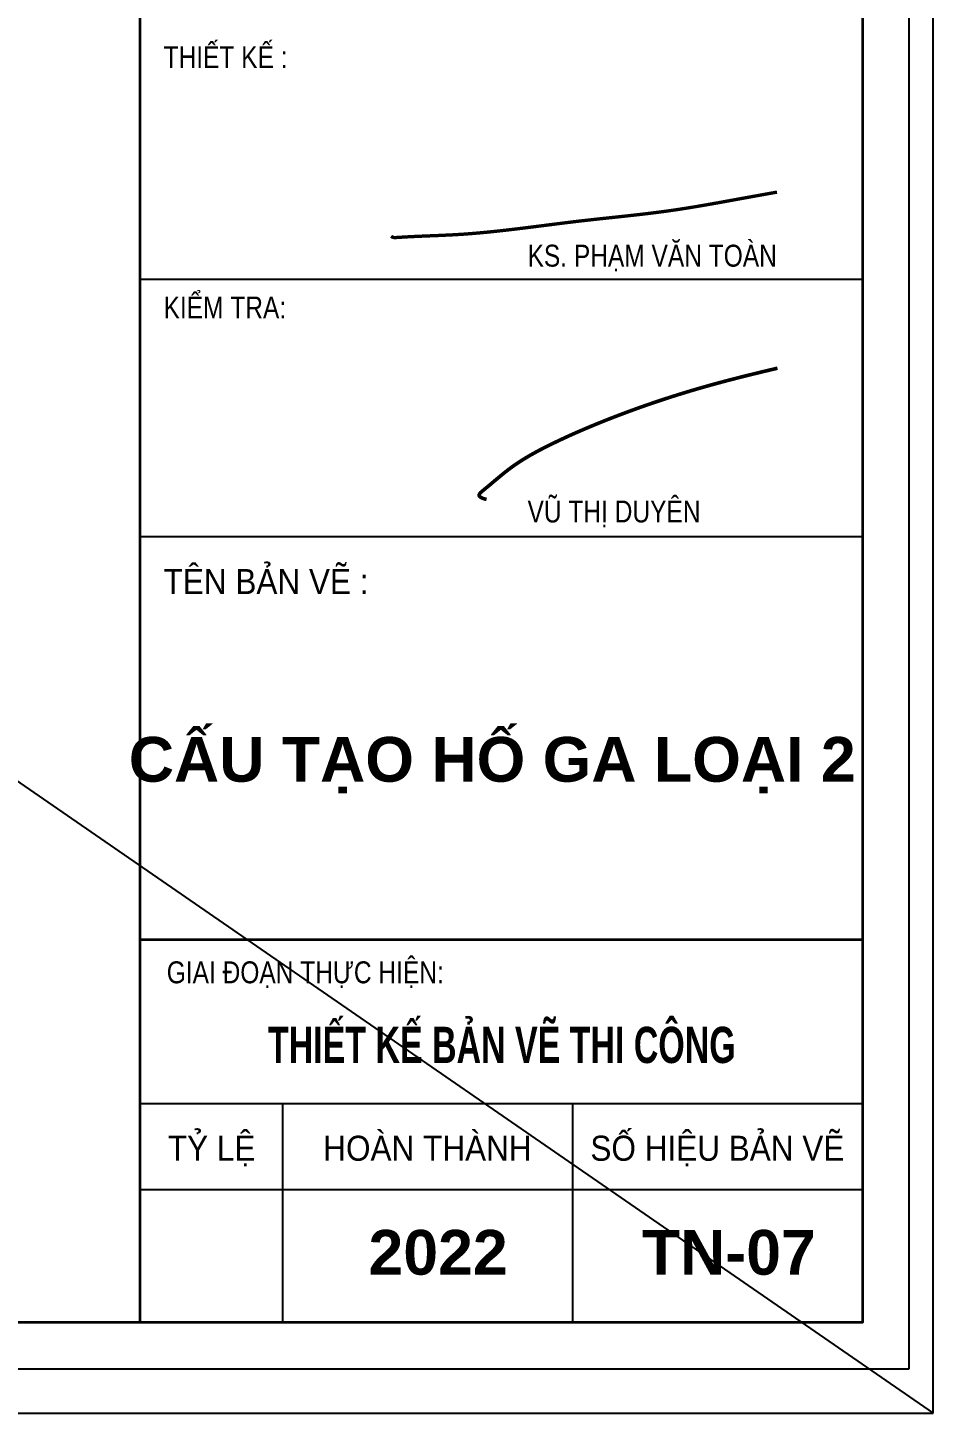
# Model space of a CAD drawing. Header units: inches. Extents: x 144032 to 217447, y 5454 to 57833.
# Drawn here: x 175811 to 177006, y 36756 to 38585 of the extents above; entities that cross this region are included whole.
import ezdxf
from ezdxf.enums import TextEntityAlignment as Align

# ---------------------------------------------------------------- set-up
doc = ezdxf.new("R2010")
doc.units = ezdxf.units.IN
doc.header["$MEASUREMENT"] = 0
for name, color, linetype in [('BT7-THAY', 7, 'Continuous'), ('ENTTNTHIETKE1', 2, 'Continuous'), ('GHICHU', 7, 'Continuous'), ('KHUNGTEN', 5, 'Continuous'), ('T.bao', 6, 'Continuous'), ('TXT', 5, 'Continuous')]:
    doc.layers.add(name, color=color, linetype=linetype)
for name, color, linetype, lineweight in [('ISO', 153, 'Continuous', 13), ('LC ISO', 153, 'Continuous', 13), ('THEP', 1, 'Continuous', 35)]:
    doc.layers.add(name, color=color, linetype=linetype, lineweight=lineweight)
doc.layers.add('KCS_Plotter', color=11, linetype='Continuous', plot=False)
doc.styles.add('T2', font='', dxfattribs={"width": 0.8})
doc.styles.add('THANG2', font='')
doc.styles.add('VnAvantH-B', font='')
doc.styles.get('T2').set_extended_font_data('.VnArialH')
doc.styles.get('THANG2').set_extended_font_data('.VnHelvetInsH', bold=True)
doc.styles.get('VnAvantH-B').set_extended_font_data('.VnAvantH', bold=True)

# ---------------------------------------------------------------- blocks, each defined once
blk = doc.blocks.new('chu ki Miss Duyen')
at = {"layer": 'ISO', "ltscale": 2, "const_width": 40}
blk.add_lwpolyline([(842.5517968513304, 224.5242931772373), (838.3758686289402, 224.8301950237437), (836.2845564869458, 224.9884043185375), (834.1892267079893, 225.1529236591596), (832.0885400797561, 225.3258563942363), (829.9811573899278, 225.5093058723796), (827.8657394261791, 225.7053754422013), (826.8045987127334, 225.8088000579373), (825.7409469761915, 225.9161684523206), (824.6746168150094, 226.0277435439275), (823.6054408276505, 226.1437882513346), (822.5332516125709, 226.2645654931257), (821.4578817682304, 226.3903381878699), (820.3791638930961, 226.5213692541438), (819.2969305856168, 226.657921610531), (818.2110144442631, 226.8002581756009), (817.1212480674876, 226.9486418679371), (816.0274640537573, 227.1033356061089), (814.9294950015246, 227.2646023087), (813.8271735092567, 227.4327048942796), (812.7203321754059, 227.6079062814315), (811.6088035984394, 227.7904693887322), (810.4924203768132, 227.9806571347435), (809.3710151089908, 228.1787324380639), (808.2444203934283, 228.3849582172552), (807.1124688285854, 228.5995973909012), (805.9749930129292, 228.8229128775711), (804.8318255449121, 229.0551675958486), (803.6827990229976, 229.2966244643103), (802.5277460456418, 229.5475464015253), (801.3664992113117, 229.8081963260775), (800.1988911184635, 230.0788371565432), (799.0247543655569, 230.3597318114989), (797.843921551048, 230.651143209514), (796.6811180879595, 230.9469067674945), (795.4617446857301, 231.2665234855522), (794.2614852108236, 231.5907624610845), (793.056669774196, 231.9260636092222), (791.8485212992528, 232.2724393437747), (790.6382627093844, 232.6299020785737), (789.4271169279891, 232.9984642274285), (788.2163068784685, 233.3781382041707), (787.0070554842168, 233.7689364226098), (785.8005856686286, 234.1708712965701), (784.5981203551055, 234.5839552398684), (783.4008824670382, 235.0082006663288), (782.210094927832, 235.4436199897682), (781.0269806608776, 235.8902256240108), (779.8527625895731, 236.3480299828734), (778.6886636373201, 236.817045480173), (777.5359067275094, 237.2972845297336), (776.9641637020832, 237.5416167659278), (776.3957147835426, 237.7887595453722), (775.8307128373126, 238.0387144197884), (775.2693107288178, 238.2914829409128), (774.7116613234793, 238.5470666604597), (774.1579174867256, 238.8054671301652), (773.6082320839814, 239.0666859017583), (773.0627579806678, 239.330724526968), (772.5216480422168, 239.5975845575085), (771.9850551340423, 239.8672675451235), (771.45313212158, 240.1397750415272), (770.9260318702436, 240.4151085984558), (770.4039072454689, 240.6932697676457), (769.8869111126733, 240.9742601007965), (769.3751963372852, 241.2580811496591), (768.868915784722, 241.5447344659478), (768.3682223204196, 241.8342216014062), (767.8732688097916, 242.1265441077412), (767.3842081182702, 242.4217035366964), (766.9011931112764, 242.7197014399935), (766.4243766542386, 243.0205393693614), (765.9539116125743, 243.3242188765216), (765.4899508517155, 243.6307415132105), (765.0326472370834, 243.9401088311497), (764.5821536341064, 244.2523223820681), (764.1386229082018, 244.5673837176946), (763.7022079247981, 244.8852943897509), (763.2730615493238, 245.2060559499732), (762.8513366471961, 245.5296699500905), (762.4371860838473, 245.856137941817), (762.0307627246948, 246.185461476889), (761.6322194351706, 246.5176421070355), (761.2417090806921, 246.8526813839781), (760.8593845266878, 247.1905808594529), (760.4853986385824, 247.5313420851744), (760.1199042818007, 247.8749666128788), (759.7630543217638, 248.2214559943022), (759.4150016239037, 248.5708117811519), (759.0758990536378, 248.9230355251711), (758.7458994763911, 249.2781287780817), (758.4251557575953, 249.6360930916126), (758.1138207626682, 249.9969300174853), (757.8120473570343, 250.3606411074361), (757.5199884061221, 250.7272279131867), (757.2377967753491, 251.0966919864586), (756.9656253301546, 251.4690348789954), (756.7036269359487, 251.8442581425188), (756.4519544581635, 252.2223633287504), (756.2107607622202, 252.6033519894263), (755.980198713547, 252.987225676261), (755.7604211775651, 253.373985940998), (755.5515810196994, 253.7636343353515), (755.353831105378, 254.1561724110579), (755.1673243000223, 254.5516017198388), (754.9228993052384, 255.1161388563341), (754.8286427091589, 255.3511389286141), (754.6766167006426, 255.7552263960388), (754.5360284405506, 256.1621487988159), (754.40676778946, 256.5718682497463), (754.2887246079445, 256.9843468616382), (754.1817887565885, 257.3995467472996), (754.0858500959657, 257.8174300195242), (754.000798486657, 258.23795879112), (753.9265237892432, 258.6610951748808), (753.862915864298, 259.0868012836218), (753.8098645724021, 259.5150392301366), (753.7672597741366, 259.9457711272407), (753.734991330075, 260.3789590877204), (753.7129491008018, 260.8145652243838), (753.7010229468906, 261.2525516500464), (753.6991027289223, 261.6928804774943), (753.7070783074741, 262.1355138195358), (753.724839543127, 262.5804137889791), (753.7522762964581, 263.0275424986248), (753.7892784280448, 263.4768620612667), (753.8357357984678, 263.9283345897202), (753.8915382683044, 264.381922196786), (753.9565756981356, 264.8375869952579), (754.0307379485348, 265.2952910979511), (754.113914880083, 265.7549966176521), (754.2059963533611, 266.2166656671834), (754.3068722289463, 266.6802603593314), (754.4164323674158, 267.1457428069116), (754.5345666293506, 267.6130751227174), (754.6611648753242, 268.0822194195644), (754.7961169659211, 268.5531378102387), (754.9393127617186, 269.0257924075486), (755.090642123294, 269.5001453243021), (755.2499949112243, 269.9761586733002), (755.4172609860907, 270.4537945673437), (755.5923302084702, 270.9330151192407), (755.7750924389402, 271.4137824417849), (755.9654375380851, 271.8960586477915), (756.1632553664786, 272.379805850047), (756.3684357846978, 272.8649861613667), (756.5808686533237, 273.3515616945515), (756.8004438329372, 273.8394945624095), (757.0270511841118, 274.3287468777271), (757.260580567432, 274.8192807533196), (757.5009218434716, 275.3110583019879), (757.7479648728076, 275.8040416365402), (758.0015995160247, 276.29819286977), (758.2617156336964, 276.7934741144782), (758.5282030864073, 277.2898474834801), (758.8009517347273, 277.7872750895694), (759.0798514392409, 278.285719045547), (759.3647920605254, 278.7851414642282), (759.6556634591616, 279.2855044583994), (759.9523554957232, 279.7867701408759), (760.254758030791, 280.2889006244586), (760.5627609249423, 280.7918580219484), (760.8762540387615, 281.2956044461462), (761.1951272328188, 281.8001020098527), (761.5192703676985, 282.3053128258834), (761.8485733039779, 282.8111990070247), (762.1829259022343, 283.3177226660919), (762.5222180230485, 283.8248459158785), (762.8663395269978, 284.3325308692001), (763.2151802746594, 284.8407396388429), (763.5686301266142, 285.3494343376224), (763.9265789434357, 285.8585770783393), (764.2889165857123, 286.3681299737946), (765.026317788921, 287.3883146801309), (765.7799526208692, 288.4096853590527), (766.5489399661892, 289.4319389129887), (767.3323987095027, 290.4547722443604), (768.1294477354422, 291.4778822555891), (768.9392059286329, 292.5009658490962), (769.7607921737108, 293.5237199273106), (770.5933253552976, 294.5458413926463), (771.4359243580184, 295.5670271475392), (772.2877080665166, 296.5869740943963), (773.147795365403, 297.6053791356535), (774.0153051393172, 298.621939173725), (774.8893562728845, 299.6363511110394), (775.7690676507336, 300.6483118500255), (776.6535581574935, 301.6575182930901), (777.541946677793, 302.6636673426692), (778.4333520962609, 303.666455901177), (780.2216891662065, 305.6607391546931), (781.1168585869455, 306.6516276545444), (782.0115204443646, 307.6379432730173), (782.9047936230963, 308.6193829125405), (783.7957970077659, 309.5956434755353), (784.6836494829986, 310.5664218644233), (785.5674699334304, 311.5314149816259), (786.2066991903121, 312.2288610494579), (787.3198214841832, 313.4429706930678), (788.1878126904157, 314.3894352486896), (789.050435560468, 315.3298118121675), (789.9077715171916, 316.2641974376311), (790.7599019834197, 317.1926891791954), (791.6069083819966, 318.1153840909901), (792.4488721357666, 319.0323792271301), (793.2858746675702, 319.9437716417524), (794.1179974002443, 320.8496583889792), (794.945321756637, 321.7501365229182), (795.7679291595887, 322.6453030977136), (796.5859010319364, 323.5352551674732), (797.3993187965243, 324.4200897863338), (798.2082638761931, 325.2999040084105), (799.0128176937833, 326.1747948878256), (799.8130616721428, 327.0448594787085), (800.6090772341049, 327.910194835189), (801.4009458025175, 328.7708980113748), (802.1887488002176, 329.6270660613955), (802.9725676500493, 330.4787960393805), (803.7524837748533, 331.3261849994524), (804.5285785974738, 332.169329995726), (805.3009335407478, 333.0083280823383), (806.0696300275158, 333.8432763134042), (806.8347494806258, 334.6742717430461), (807.5963733229146, 335.5014114253936), (808.3545829772265, 336.3247924145689), (809.1094598663985, 337.1445117646945), (809.8610854132748, 337.9606665298998), (810.6095410406997, 338.7733537642926), (811.35490817151, 339.582670522017), (812.0972682285537, 340.3887138571808), (812.8367026346641, 341.191580823921), (814.3071201854655, 342.7881738685901), (815.7668122066461, 344.3732260890247), (817.2164300809418, 345.9475139182177), (818.6566251910808, 347.5118137891404), (820.0880489197953, 349.0669021348076), (821.5113526498244, 350.6135553881904), (822.9271877638894, 352.1525499822819), (824.3362056447368, 353.6846623500751), (825.739057675084, 355.2106689245629), (827.1363952376705, 356.7313461387312), (828.5288697152282, 358.2474704255728), (829.9171324904892, 359.7598182180736), (831.3018349461854, 361.2691659492266), (834.0631644298082, 364.2819669594392), (839.5717604024903, 370.3057312952369), (841.5452825030079, 372.468824414711), (845.0944945374977, 376.3661403891092), (847.8672421682677, 379.4169282506482), (850.6476360439701, 382.4811081811422), (853.4356403530692, 385.5583322964449), (856.2312192840291, 388.6482527124244), (859.034337025314, 391.75052154492), (861.8449577653882, 394.8647909097926), (864.663045692716, 397.9907129228959), (867.4885649957614, 401.1279397000762), (870.3214798629815, 404.2761233571946), (873.1617544828478, 407.4349160101046), (876.0093530438207, 410.6039697746601), (878.864239734361, 413.7829367667073), (881.7263787429401, 416.9714691020999), (884.595734258015, 420.1692188967063), (887.4722704680498, 423.3758382663655), (890.3559515615125, 426.5909793269311), (893.2467417268635, 429.8142941942642), (896.1446051525672, 433.0454349842184), (899.0495060270841, 436.2840538126402), (901.9614085388821, 439.5298027953904), (904.8802768764253, 442.7823340483155), (907.8060752281744, 446.0412996872765), (910.7387677825973, 449.3063518281197), (913.6783187281508, 452.577142586706), (916.6246922533028, 455.853324078882), (919.5778525465175, 459.1345484205085), (922.5377637962556, 462.420467727432), (925.5043901909849, 465.7107341155061), (928.4776959191659, 469.0049997005917), (931.4576451692665, 472.3029165985354), (934.4442021297436, 475.604136925198), (937.4373309890652, 478.9083127964259), (940.4369959356918, 482.2150963280801), (943.4431611580912, 485.524139636007), (946.4557908447277, 488.8350948360603), (949.4748491840583, 492.1476140440936), (952.5003003645543, 495.461349375968), (955.5321085746727, 498.7759529475297), (958.5702380028815, 502.0910768746326), (961.6146528376448, 505.4063732731374), (964.6653172674232, 508.7214942588907), (967.722195480681, 512.0360919477462), (970.7852516658822, 515.3498184555574), (973.8544500114949, 518.6623258981781), (976.9297547059759, 521.9732663914692), (980.0111299377895, 525.2822920512772), (983.0985398954035, 528.5890549934556), (986.1919487672822, 531.8932073338583), (989.2913207418824, 535.1944011883388), (992.3966200076757, 538.4922886727581), (995.507810753119, 541.7865219029554), (998.6248571666802, 545.0767529947989), (1001.747723436823, 548.3626340641349), (1004.876373752009, 551.6438172268172), (1008.010772300702, 554.9199545986921), (1011.150883271366, 558.190698295628), (1014.296670852465, 561.4557004334711), (1017.448099232464, 564.7146131280751), (1020.605132599827, 567.9670884952939), (1023.76773514301, 571.2127786509809), (1026.935871050489, 574.45133571099), (1030.109504510718, 577.6824117911747), (1033.288599712163, 580.9056590073887), (1036.47312084329, 584.1207294754859), (1039.663032092561, 587.3272753113124), (1042.858297648439, 590.5249486307366), (1046.058881699391, 593.7134015496049), (1048.670473902137, 596.304144986847), (1052.475864317388, 600.0613694381973), (1055.692200977937, 603.2206784700902), (1058.913730817949, 606.3702794761775), (1062.140426231148, 609.5102382149198), (1065.372259611278, 612.6406204448067), (1068.609203352058, 615.761491924306), (1071.851229847223, 618.8729184118783), (1075.098311490503, 621.974965666006), (1078.350420675626, 625.0676994451642), (1081.607529796329, 628.1511855078279), (1084.869611246333, 631.2254896124577), (1088.136637419379, 634.2906775175361), (1091.408580709191, 637.3468149815308), (1094.685413509502, 640.3939677629169), (1097.967108214041, 643.4322016201695), (1101.253637216541, 646.4615823117565), (1104.544972910731, 649.4821755961602), (1107.84108769034, 652.4940472318413), (1111.141953949103, 655.4972629772747), (1114.447544080747, 658.4918885909428), (1117.757830479004, 661.4779898313063), (1121.072785537603, 664.4556324568475), (1124.392381650276, 667.4248822260342), (1127.716591210752, 670.3858048973416), (1131.045386612765, 673.3384662292447), (1134.378740250042, 676.2829319802113), (1137.716624516317, 679.2192679087093), (1141.059011805315, 682.1475397732283), (1144.405874510776, 685.0678133322217), (1147.757185026421, 687.9801543441718), (1151.112915745984, 690.8846285675609), (1154.473039063196, 693.7813017608423), (1157.83752737179, 696.6702396825058), (1161.206353065492, 699.5515080910118), (1164.579488538038, 702.4251727448354), (1167.956906183153, 705.2912994024591), (1171.338578394571, 708.1499538223434), (1174.724477566022, 711.0012017629706), (1178.114576091233, 713.8451089828086), (1181.50884636394, 716.6817412403325), (1184.907260777873, 719.5111642940101), (1188.309791726759, 722.3334439023165), (1191.716411604331, 725.1486458237341), (1195.12709280432, 727.9568358167162), (1198.541807720452, 730.7580796397524), (1201.960528746466, 733.5524430513105), (1205.383228276085, 736.3399918098658), (1208.809878703043, 739.1207916738858), (1212.240452421072, 741.8949084018386), (1215.674921823898, 744.6624077522138), (1219.113259305257, 747.4233554834718), (1222.555437258878, 750.1778173540806), (1226.001428078485, 752.9258591225298), (1229.45120415782, 755.6675465472799), (1232.904737890603, 758.4029453868061), (1236.362001670572, 761.1321213995834), (1239.822967891454, 763.8551403440797), (1243.287608946979, 766.5720679787701), (1246.755897230883, 769.2829700621296), (1250.227805136888, 771.9879123526334), (1253.703305058734, 774.6869606087421), (1257.182369390142, 777.3801805889452), (1260.664970524849, 780.0676380517034), (1264.151080856587, 782.749398755499), (1267.640672779082, 785.4255284587925), (1271.133718686066, 788.0960929200664), (1274.630190971267, 790.7611578977885), (1278.13006202842, 793.4207891504338), (1281.633304251256, 796.0750524364776), (1285.139890033501, 798.7240135143875), (1288.64979176889, 801.3677381426387), (1292.16298185115, 804.0062920797063), (1295.679432674016, 806.6397410840582), (1299.199116631215, 809.2681509141767), (1302.722006116477, 811.8915873285223), (1306.248073523537, 814.5101160855702), (1309.777291246119, 817.1238029438027), (1313.309631677959, 819.7327136616877), (1316.845067212787, 822.336913997693), (1320.383570244332, 824.9364697102937), (1323.925113166322, 827.531446557965), (1327.469668372494, 830.1219102991745), (1331.017208256573, 832.7079266924047), (1334.567705212296, 835.2895614961235), (1338.121131633387, 837.8668804687986), (1341.677459913575, 840.4399493689125), (1345.236662446601, 843.0088339549329), (1348.798711626187, 845.5735999853277), (1352.363579846064, 848.1343132185793), (1355.931239499965, 850.6910394131482), (1359.50166298162, 853.2438443275241), (1363.074822684761, 855.7927937201603), (1366.650691003117, 858.3379533495463), (1370.22924033042, 860.8793889741501), (1373.810443060396, 863.4171663524394), (1377.394271586782, 865.9513512428894), (1380.980698303301, 868.4820094039751), (1384.569695603692, 871.0092065941644), (1391.755291531001, 876.0534810957688), (1398.950838518547, 881.0847008154669), (1406.156115716178, 886.1033918210524), (1413.370902273738, 891.1100801803041), (1420.594977341072, 896.1052919610083), (1427.828120068025, 901.0895532309441), (1435.070109604443, 906.0633900578978), (1442.320725100166, 911.0273285096409), (1447.471467785421, 914.5444290796877), (1456.847004268042, 920.9274396657129), (1464.122419147796, 925.8640362227743), (1471.40592008398, 930.7917199361545), (1478.697436204617, 935.7105284089048), (1485.996896637731, 940.6204992440689), (1493.304230511352, 945.5216700447054), (1500.619366953502, 950.4140784138654), (1507.94223509221, 955.2977619546), (1515.272764055495, 960.1727582699459), (1522.610882971388, 965.0391049629761), (1529.956520967913, 969.8968396367345), (1537.309607173094, 974.745999894265), (1544.670070714961, 979.5866233386259), (1552.037840721532, 984.4187475728686), (1559.41284632084, 989.2424102000441), (1566.795016640906, 994.0576488232036), (1574.184280809757, 998.8645010453911), (1581.580567955418, 1003.663004469672), (1588.983807205914, 1008.453196699083), (1596.393927689274, 1013.235115336691), (1603.810858533518, 1018.008797985538), (1611.234528866677, 1022.774282248669), (1618.664867816769, 1027.531605729149), (1626.101804511825, 1032.280806030016), (1633.545268079873, 1037.021920754334), (1640.995187648932, 1041.754987505148), (1648.451492347034, 1046.480043885509), (1655.914111302198, 1051.197127498468), (1663.382973642456, 1055.906275947083), (1670.858008495827, 1060.607526834399), (1678.339144990339, 1065.300917763459), (1685.826312254019, 1069.986486337337), (1693.319439414892, 1074.664270159061), (1700.818455600984, 1079.334306831697), (1708.323289940319, 1083.99663395829), (1715.833871560924, 1088.651289141897), (1723.350129590821, 1093.298309985563), (1730.871993158038, 1097.937734092338), (1738.399391390602, 1102.569599065282), (1745.932253416537, 1107.193942507438), (1753.470508363869, 1111.810802021864), (1761.014085360621, 1116.420215211605), (1768.562913534821, 1121.022219679719), (1776.116922014495, 1125.616853029249), (1783.676039927665, 1130.204152863254), (1791.240196402359, 1134.784156784786), (1798.809320566605, 1139.356902396888), (1806.383341548422, 1143.922427302619), (1813.962188475842, 1148.480769105023), (1821.545790476888, 1153.031965407165), (1829.134076679584, 1157.576053812081), (1836.726976211958, 1162.113071922831), (1844.324418202035, 1166.643057342459), (1851.926331777839, 1171.166047674022), (1859.532646067393, 1175.682080520579), (1867.143290198728, 1180.191193485167), (1874.758193299869, 1184.693424170844), (1882.377284498838, 1189.188810180654), (1890.000492923664, 1193.677389117664), (1897.627747702369, 1198.159198584915), (1905.258977962978, 1202.634276185461), (1912.894112833521, 1207.102659522345), (1920.533081442023, 1211.564386198632), (1928.175812916506, 1216.019493817366), (1935.822236384996, 1220.468019981599), (1943.472280975519, 1224.910002294382), (1951.125875816102, 1229.345478358766), (1958.782950034773, 1233.774485777802), (1963.573826641426, 1236.541350008396), (1974.107281320685, 1242.613230317147), (1981.774485633654, 1247.022996022679), (1989.44504055327, 1251.426362440507), (1997.118940363758, 1255.823333038948), (2004.796179349341, 1260.213911286301), (2012.476751794238, 1264.598100650874), (2020.160651982682, 1268.975904600979), (2027.847874198891, 1273.347326604919), (2035.538412727092, 1277.712370131005), (2043.232261851503, 1282.071038647533), (2050.929415856353, 1286.423335622821), (2058.62986902587, 1290.769264525174), (2066.333615644267, 1295.1088288229), (2074.040649995779, 1299.442031984305), (2081.75096636462, 1303.768877477683), (2089.464559035023, 1308.089368771361), (2097.181422291203, 1312.403509333642), (2104.901550417395, 1316.711302632822), (2112.624937697812, 1321.012752137212), (2120.351578416685, 1325.307861315123), (2128.081466858232, 1329.596633634865), (2135.814597306682, 1333.879072564734), (2143.550964046259, 1338.155181573049), (2151.290561361184, 1342.424964128106), (2159.033383535683, 1346.688423698215), (2166.779424853976, 1350.945563751695), (2174.528679600295, 1355.196387756834), (2182.281142058855, 1359.440899181951), (2190.036806513886, 1363.679101495349), (2197.795667249608, 1367.910998165338), (2205.557718550248, 1372.136592660216), (2213.322954700026, 1376.355888448299), (2221.091369983173, 1380.568888997899), (2228.862958683905, 1384.775597777305), (2236.63771508645, 1388.976018254842), (2244.415633475033, 1393.170153898805), (2252.196708133877, 1397.358008177507), (2259.9809333472, 1401.539584559257), (2267.768303399236, 1405.714886512353), (2275.558812574203, 1409.883917505111), (2283.352455156328, 1414.046681005828), (2291.149225429828, 1418.203180482822), (2298.949117678934, 1422.353419404397), (2306.752126187872, 1426.497401238848), (2314.558245240856, 1430.635129454502), (2322.367469122117, 1434.766607519654), (2330.17979211588, 1438.891838902608), (2337.995208506363, 1443.010827071681), (2345.813712577798, 1447.12357549517), (2353.635298614401, 1451.230087641394), (2361.4599609004, 1455.330366978647), (2369.287693720016, 1459.424416975242), (2377.11849135748, 1463.512241099481), (2384.952348097009, 1467.593842819682), (2392.789258222827, 1471.669225604142), (2400.629216019162, 1475.738392921172), (2408.472215770234, 1479.801348239082), (2416.318251760269, 1483.858095026175), (2424.167318273492, 1487.908636750755), (2432.019409594126, 1491.952976881126), (2439.874520006393, 1495.991118885613), (2447.732643794523, 1500.023066232505), (2455.593775242731, 1504.048822390112), (2463.457908635246, 1508.068390826746), (2471.325038256291, 1512.081775010716), (2479.195158390092, 1516.08897841032), (2487.068263320867, 1520.090004493868), (2494.944347332847, 1524.084856729671), (2502.823404710252, 1528.073538586032), (2510.705429737311, 1532.056053531262), (2518.59041669824, 1536.032405033664), (2526.478359877266, 1540.00259656155), (2534.369253558616, 1543.966631583222), (2542.263092026511, 1547.924513566984), (2550.159869565174, 1551.876245981148), (2558.059580458834, 1555.821832294023), (2565.96221899171, 1559.761275973913), (2573.867779448025, 1563.694580489129), (2581.776256112007, 1567.621749307968), (2589.68764326788, 1571.542785898746), (2597.601935199862, 1575.457693729768), (2605.519126192186, 1579.366476269337), (2613.439210529068, 1583.269136985764), (2621.362182494737, 1587.165679347352), (2629.288036373411, 1591.056106822412), (2637.216766449321, 1594.940422879255), (2645.148367006688, 1598.818630986178), (2653.082832329732, 1602.690734611489), (2661.020156702685, 1606.556737223502), (2668.960334409763, 1610.416642290525), (2676.903359735195, 1614.270453280857), (2684.849226963204, 1618.118173662806), (2692.797930378012, 1621.959806904684), (2700.749464263845, 1625.795356474788), (2708.703822904925, 1629.624825841442), (2716.661000585478, 1633.448218472942), (2724.620991589731, 1637.265537837593), (2732.583790201898, 1641.076787403705), (2740.549390706212, 1644.881970639581), (2748.517787386892, 1648.681091013539), (2756.488974528162, 1652.474151993876), (2764.462946414253, 1656.261157048903), (2772.439697329381, 1660.042109646922), (2780.419221557771, 1663.817013256245), (2788.401513383647, 1667.585871345182), (2796.386567091238, 1671.348687382029), (2804.374376964763, 1675.105464835106), (2812.36493728845, 1678.856207172706), (2820.358242346516, 1682.60091786315), (2828.354286423189, 1686.339600374733), (2836.353063802697, 1690.072258175773), (2844.354568769257, 1693.798894734566), (2852.358795607095, 1697.51951351943), (2860.365738600438, 1701.234117998662), (2868.375392033508, 1704.942711640571), (2876.387750190526, 1708.64529791347), (2884.40280735572, 1712.341880285661), (2892.420557813311, 1716.032462225448), (2900.44099584753, 1719.717047201149), (2908.46411574259, 1723.395638681061), (2916.489911782723, 1727.068240133493), (2924.518378252145, 1730.734855026749), (2932.549509435092, 1734.395486829148), (2940.583299615777, 1738.050139008985), (2948.61974307843, 1741.698815034564), (2956.658834107271, 1745.341518374204), (2964.700566986528, 1748.978252496207), (2972.744936000421, 1752.609020868884), (2980.791935433175, 1756.233826960532), (2988.841559569017, 1759.852674239461), (2996.893802692168, 1763.465566173982), (3004.948659086855, 1767.072506232413), (3013.006123037296, 1770.673497883035), (3021.066188827717, 1774.268544594168), (3029.128850742345, 1777.857649834121), (3037.194103065402, 1781.440817071198), (3045.261940081113, 1785.018049773709), (3053.332356073701, 1788.589351409952), (3061.405345327388, 1792.154725448243), (3069.480902126405, 1795.714175356894), (3077.559020754965, 1799.267704604201), (3085.639695497299, 1802.815316658467), (3093.722920637632, 1806.357014988018), (3101.808690460184, 1809.892803061142), (3109.89699924918, 1813.422684346158), (3117.987841288847, 1816.946662311362), (3126.081210863405, 1820.464740425072), (3134.177102257079, 1823.976922155583), (3142.275509754094, 1827.483210971215), (3150.376427638672, 1830.98361034027), (3156.035637649591, 1833.424816788), (3166.585765045602, 1837.966773908032), (3174.694149625782, 1841.449613142613), (3182.804980010314, 1844.926697647454), (3190.91823235682, 1848.398083395165), (3199.033882822911, 1851.863826358349), (3207.151907566196, 1855.323982509603), (3215.272282744303, 1858.778607821543), (3223.394984514838, 1862.227758266767), (3231.519989035423, 1865.671489817883), (3239.64727246367, 1869.109858447489), (3247.776810957192, 1872.542920128202), (3255.908580673611, 1875.970730832618), (3264.042557770532, 1879.393346533339), (3272.178718405579, 1882.810823202977), (3280.317038736368, 1886.223216814135), (3288.457494920509, 1889.630583339414), (3296.60006311562, 1893.032978751427), (3304.74471947932, 1896.430459022769), (3312.891440169216, 1899.823080126051), (3321.04020134293, 1903.210898033867), (3329.190979158077, 1906.593968718844), (3337.34374977227, 1909.972348153562), (3345.498489343125, 1913.34609231064), (3353.655174028259, 1916.715257162679), (3361.813779985285, 1920.079898682285), (3369.974283371819, 1923.440072842066), (3378.136660345481, 1926.795835614612), (3386.300887063881, 1930.147242972547), (3394.466939684633, 1933.494350888468), (3402.634794365356, 1936.83721533497), (3410.804427263665, 1940.175892284671), (3418.975814537178, 1943.510437710174), (3427.148932343505, 1946.840907584083), (3435.323756840266, 1950.167357878992), (3451.678430535543, 1956.808423622264), (3468.039644883931, 1963.434082720829), (3484.407209146357, 1970.04478295552), (3500.780932583741, 1976.640972107176), (3517.16062445701, 1983.223097956645), (3533.546094027082, 1989.791608284751), (3549.937150554884, 1996.346950872336), (3566.33360330134, 2002.889573500237), (3582.73526152737, 2009.419923949303), (3599.141934493902, 2015.938450000351), (3615.553431461853, 2022.445599434235), (3631.969561692153, 2028.941820031796), (3648.390134445719, 2035.427559573851), (3664.814958983479, 2041.903265841262), (3681.243844566354, 2048.369386614853), (3697.676600455266, 2054.826369675458), (3714.113035911141, 2061.274662803924), (3730.552960194902, 2067.71471378109), (3746.996182567469, 2074.146970387788), (3763.44251228977, 2080.571880404859), (3779.891758622725, 2086.989891613135), (3796.343730827259, 2093.401451793463), (3812.798238164298, 2099.807008726675), (3827.872769781145, 2105.669431627561)], dxfattribs=at)
blk = doc.blocks.new('chu ki Toan')
at = {"layer": 'LC ISO', "const_width": 49}
blk.add_lwpolyline([(-20.35961842797042, 14.74615732973325), (-6.742090006162471, 3.656960592707037), (0, 0), (11.69349276442699, -3.871949366279296), (24.24245635081934, -5.746533423051005), (37.40716989998509, -6.161799540568609), (50.94791255273776, -5.655795089158346), (61.22042499530107, -4.994405792473117), (78.27667566091077, -3.857291095569963), (91.88494518966945, -2.969627804675838), (105.451119088566, -2.101672136501293), (118.975926109737, -1.252903552973294), (132.4600950053245, -0.4228015160333598), (145.9043545274544, 0.3891545125225093), (159.3094334282723, 1.183485070752795), (172.6760604599112, 1.960710696774186), (186.004964374506, 2.721351928703371), (199.2968739242006, 3.465929304657038), (212.552517861126, 4.194963362795534), (225.7726249374209, 4.908974641133682), (238.9579239052182, 5.608483677817276), (252.1091435166563, 6.29401101100666), (265.2270125238792, 6.966077178774867), (278.3122596790108, 7.625202719253139), (291.3656137342005, 8.271908170514507), (304.3878034415757, 8.90671407073387), (317.3795575532713, 9.530140957969707), (330.3416048214385, 10.14270937035326), (343.2746739982031, 10.74493984601577), (356.1794938356979, 11.33735292301571), (369.056793086067, 11.920469139528), (381.9073005014434, 12.49480903364019), (394.7317448339672, 13.06089314345445), (407.5308548357771, 13.619242007102), (420.3053592589986, 14.17037616267044), (433.0559868557793, 14.71481614829099), (445.783466378256, 15.25308250208036), (458.488526578556, 15.78569576212612), (471.1718962088253, 16.31317646655953), (483.8343040211948, 16.8360451535118), (496.4764787678032, 17.35482236105599), (509.0991492007925, 17.87002862733789), (521.7030440722865, 18.38218449043052), (534.2888921344365, 18.89181048850878), (546.8574221393683, 19.39942715960206), (559.4093628392238, 19.90555504189979), (571.9454429861362, 20.41071467346046), (584.4663913322511, 20.91542659241532), (596.9729366296924, 21.42021133692469), (609.4658076306023, 21.92558944503253), (621.9457330871228, 22.43208145484095), (634.4134417513833, 22.94020790452487), (646.8696623755241, 23.45048933220096), (659.3151237116799, 23.9634462758986), (671.7505545119948, 24.4795992737927), (684.1766835285889, 24.99946886399994), (696.5942395136135, 25.52357558459335), (709.0039512192052, 26.05243997371872), (721.4065473974897, 26.5865825695073), (733.8027568006182, 27.12652391001757), (746.193308180711, 27.67278453338076), (758.5789302899211, 28.22588497772813), (770.9603518803742, 28.7863457811327), (783.3383017042052, 29.35468748176936), (795.7135085135633, 29.93143061768205), (808.0867010605707, 30.51709572703112), (820.4586080973804, 31.11220334793325), (832.8299583761127, 31.71727401846147), (845.2014806489151, 32.33282827674702), (857.5739036679133, 32.9593866609066), (869.947956185264, 33.59746970904234), (882.3243669530839, 34.24759795928549), (894.7038647235204, 34.91029194975272), (907.0871782486975, 35.58607221853163), (919.4750362807717, 36.27545930372435), (931.8681675718635, 36.97897374346212), (944.2673008741167, 37.69713607587619), (956.6731649396661, 38.43046683906869), (969.086488520652, 39.17948657111265), (981.5080003692074, 39.94471581016842), (991.8531963282348, 40.59435098644462), (1006.378273631926, 41.52569994916848), (1018.827480067024, 42.34168235017569), (1031.285908953752, 43.17444508503831), (1043.7534213851, 44.02381148927088), (1056.229878454054, 44.88960489856254), (1068.715141253611, 45.77164864848601), (1081.209070876759, 46.66976607471588), (1093.711528416492, 47.58378051285399), (1106.222374965808, 48.51351529853127), (1118.741471617692, 49.45879376730591), (1131.268679465136, 50.41943925489613), (1143.803859601134, 51.39527509687468), (1156.346873118679, 52.38612462885794), (1168.897581110767, 53.39181118647684), (1181.455844670387, 54.41215810537688), (1194.021524890522, 55.44698872113077), (1206.59448286418, 56.49612636939855), (1219.174579684339, 57.55939438579662), (1231.761676444004, 58.63661610591225), (1244.355634236155, 59.72761486543459), (1256.956314153795, 60.83221399992181), (1269.563577289913, 61.95023684503394), (1282.177284737492, 63.08150673635828), (1294.797297589537, 64.2258470095403), (1307.42347693903, 65.3830810001964), (1320.055683878974, 66.55303204397205), (1332.693779502346, 67.73552347645455), (1345.337624902153, 68.93037863327481), (1357.987081171383, 70.13742085007834), (1370.642009403022, 71.35647346246697), (1383.302270690072, 72.58735980605707), (1395.967726125515, 73.82990321647958), (1408.638236802351, 75.08392702932179), (1421.313663813567, 76.34925458025828), (1433.993868252159, 77.62570920489088), (1446.678711211114, 78.91311423885054), (1459.36805378343, 80.21129301775363), (1472.061757062098, 81.52006887718744), (1484.759682140106, 82.83926515284111), (1497.461690110447, 84.16870518027281), (1510.167642066121, 85.50821229512803), (1522.877399100114, 86.85760983306682), (1535.590822305418, 88.21672112963279), (1548.307772775024, 89.58536952052964), (1561.028111601929, 90.96337834131555), (1573.751699879118, 92.350570927636), (1586.478398699588, 93.74677061510738), (1599.208069156331, 95.15180073938973), (1611.940572342341, 96.56548463602667), (1624.675769350608, 97.98764564073645), (1637.41352127412, 99.41810708906269), (1650.153689205876, 100.8566923166654), (1662.896134238867, 102.3032246591465), (1675.640717466078, 103.7575274521369), (1688.387299980508, 105.2194240312674), (1701.135742875151, 106.6887377321546), (1713.885907242993, 108.1652918904292), (1726.637654177033, 109.6489098416641), (1739.390844770258, 111.1394149215485), (1752.145340115654, 112.6366304656549), (1764.901001306229, 114.1403798096435), (1777.657689434967, 115.6504862891306), (1790.415265594855, 117.1667732397036), (1803.173590878891, 118.6890639970079), (1815.932526380069, 120.217181896689), (1828.691933191378, 121.7509502742905), (1841.451672405807, 123.2901924655162), (1854.211605116352, 124.8347318059386), (1866.971592416012, 126.384391631218), (1879.731495397766, 127.9389952769561), (1892.491175154608, 129.4983660787693), (1905.25049277954, 131.0623273723031), (1918.009309365552, 132.6307024931739), (1930.767486005627, 134.2033147769398), (1943.524883792765, 135.7799875593046), (1956.281363819957, 137.36054417587), (1969.036787180194, 138.9448079622234), (1981.791014966466, 140.5326022540394), (1994.543908271771, 142.1237503868906), (2007.295328189093, 143.7180756964372), (2020.045135811431, 145.3154015182809), (2032.793192231771, 146.9155511880381), (2045.539358543119, 148.5183480413398), (2058.283495838452, 150.1236154138023), (2071.025465210769, 151.7311766410567), (2083.765127753064, 153.3408550587337), (2096.502344558319, 154.9524740024353), (2109.236976719534, 156.5658568077924), (2121.968885329705, 158.1808268104214), (2134.697931481811, 159.7972073459532), (2147.423976268858, 161.4148217499751), (2160.146880783832, 163.0334933581908), (2172.86650611973, 164.6530455061293), (2185.582713369533, 166.2733015294652), (2198.295363626241, 167.8940847638005), (2211.004317982852, 169.5152185447514), (2223.709437532347, 171.136526207978), (2236.410583367719, 172.7578310890822), (2245.082611082911, 173.8650261237199), (2261.800507941447, 175.999728101262), (2274.489386698893, 177.6199746685597), (2287.174403519355, 179.2395255122246), (2299.855707538065, 180.858209887534), (2312.533447890226, 182.4758570496924), (2325.207773711065, 184.0922962539771), (2337.878834135796, 185.7073567556363), (2350.546778299633, 187.3208678099036), (2363.21175533781, 188.9326586720708), (2375.873914385522, 190.5425585973426), (2388.533404577998, 192.1503968409525), (2401.190375050464, 193.7560026582214), (2413.844974938123, 195.3592053043394), (2426.497353376206, 196.9598340345838), (2439.147659499915, 198.5577181041735), (2451.796042444483, 200.1526867684006), (2464.442651345118, 201.7445692825131), (2477.08763533705, 203.3331949017302), (2489.731143555482, 204.9183928813145), (2502.373325135643, 206.4999924765143), (2515.014329212745, 208.0778229425632), (2527.654304922005, 209.6517135347531), (2540.293401398649, 211.2214935082884), (2552.931767777884, 212.7869921184902), (2565.569553194935, 214.3480386205192), (2578.206906785019, 215.904462269682), (2590.843977683342, 217.4560923212121), (2603.480915025146, 219.0027580303577), (2616.117867945632, 220.5442886523815), (2628.754985580019, 222.0805134424882), (2641.392417063529, 223.6112616559985), (2654.030311531375, 225.1363625481026), (2666.668818118776, 226.6556453741068), (2679.308085960958, 228.168939389172), (2691.94826419313, 229.6760738486482), (2704.589501950511, 231.17687800774), (2717.231948368322, 232.6711811216665), (2733.579606879524, 234.5932757526316), (2742.521053002352, 235.6396221085306), (2755.167880033283, 237.1136704727542), (2767.816201566347, 238.5811395773635), (2780.46598473095, 240.0422129451472), (2793.117196656496, 241.4970740990684), (2805.769804472386, 242.9459065619158), (2818.423775308032, 244.3888938565797), (2831.079076292835, 245.8262195059651), (2843.735674556197, 247.2580670329044), (2856.393537227535, 248.6846199602442), (2869.05263143624, 250.106061810875), (2881.712924311725, 251.5225761076726), (2894.374382983386, 252.934346373484), (2907.036974580642, 254.3415561311849), (2919.700666232889, 255.7443889036513), (2932.365425069534, 257.1430282137153), (2945.031218219981, 258.5376575842674), (2957.698012813637, 259.928460538169), (2970.365775979908, 261.315620598325), (2983.034474848195, 262.6993212875241), (2995.704076547907, 264.0797461287002), (3008.37454820844, 265.4570786446857), (3021.045856959217, 266.8315023583273), (3033.717969929628, 268.2032007925445), (3046.390854249074, 269.5723574701842), (3059.064477046977, 270.9391559140786), (3071.738805452735, 272.3037796471472), (3084.413806595747, 273.6664121922222), (3097.089447605424, 275.0272370721505), (3109.76569561117, 276.3864378098515), (3122.442517742387, 277.7441979281575), (3135.119881128485, 279.1007009499299), (3147.797752898861, 280.4561303980445), (3160.476100182932, 281.8106697953917), (3173.154890110092, 283.1645026648039), (3185.834089809758, 284.5178125291568), (3198.513666411323, 285.8707829112973), (3211.193587044196, 287.2235973341303), (3223.873818837781, 288.5764393205027), (3236.554328921487, 289.9294923932903), (3249.235084424719, 291.2829400753399), (3261.916052476874, 292.6369658895564), (3274.597200207372, 293.9917533587286), (3287.2784947456, 295.3474860058341), (3299.95990322097, 296.7043473536323), (3312.641392762893, 298.0625209250138), (3325.322930500774, 299.4221902429126), (3338.004483564011, 300.7835388301173), (3350.686019082015, 302.1467502095329), (3363.367504184178, 303.5120079040062), (3376.048905999929, 304.8794954364421), (3388.730191658651, 306.2493963296729), (3401.411328289762, 307.6218941065599), (3414.092283022661, 308.99717228995), (3426.773022986747, 310.3754144027625), (3439.453515311434, 311.756803967859), (3452.133727126135, 313.141524508057), (3464.813625560237, 314.5297595462762), (3477.493177743156, 315.9216926053341), (3490.172350804294, 317.3175072081503), (3502.85111187306, 318.7173868775426), (3515.529428078849, 320.1215151364013), (3528.207266551077, 321.5300755075878), (3540.884594419142, 322.9432515139488), (3553.561378812452, 324.3612266784039), (3566.237586860405, 325.7841845237563), (3578.913185692427, 327.2123085729108), (3591.588142437899, 328.645782348729), (3604.262424226241, 330.0847893741011), (3616.935998186844, 331.5295131718012), (3629.608831449135, 332.9801372648071), (3642.280891142498, 334.4368451758928), (3654.952144396346, 335.8998204280069), (3667.622558340083, 337.3692465439672), (3680.292100103119, 338.8453070466348), (3692.960736814854, 340.328185458915), (3705.628435604689, 341.8180653035961), (3718.295163602037, 343.3151301036414), (3730.960887936302, 344.8195633818686), (3743.625575736889, 346.3315486611391), (3756.289194133196, 347.8512694643432), (3768.951710254631, 349.3789093143132), (3781.613091230609, 350.914651733925), (3794.273304190521, 352.4586802460544), (3806.932316263783, 354.011178373592), (3819.590094579795, 355.5723296393553), (3832.246606267961, 357.1423175662494), (3844.901818457683, 358.7213256771211), (3857.55569827838, 360.3095374948316), (3870.208212859436, 361.9071365422715), (3882.859329330273, 363.5143063422729), (3895.509014820296, 365.1312304177263), (3908.157236458894, 366.7580922914785), (3920.803961375488, 368.3950754864345), (3933.449156699482, 370.0423635254265), (3946.092789560269, 371.7001399313303), (3958.73482708727, 373.3685882269929), (3971.375236409871, 375.04789193529), (3984.013984657493, 376.7382345791266), (3996.651038959541, 378.4397996813204), (4009.286366445407, 380.1527707647911), (4021.919934244506, 381.877331352327), (4034.551709486244, 383.6136649668333), (4047.181659300019, 385.3619551311858), (4059.80975081524, 387.1223853682459), (4072.435951161311, 388.8951392008894), (4085.060227467646, 390.6804001519486), (4094.976183393688, 392.0917494805617), (4110.302893910504, 394.2890719520656), (4122.921289127316, 396.112421026206), (4135.537758135377, 397.9482283239922), (4148.152326459995, 399.7963237837539), (4160.765019626535, 401.6565373437188), (4173.375863160321, 403.5286989421875), (4185.984882586688, 405.4126385174604), (4198.592103430983, 407.3081860078237), (4211.197551218536, 409.215171351505), (4223.801251474675, 411.1334244868776), (4236.40322972475, 413.0627753521694), (4249.003511494097, 415.0030538856809), (4261.602122308046, 416.9540900256688), (4274.199087691935, 418.9157137104194), (4286.794433171106, 420.8877548782184), (4299.388184270892, 422.870043467381), (4311.980366516631, 424.8624094161351), (4324.57100543366, 426.8646826628392), (4337.160126547316, 428.8766931456921), (4349.747755382936, 430.8982708030235), (4362.333917465847, 432.9292455731193), (4374.918638321402, 434.9694473942218), (4387.50194347493, 437.0187062046753), (4400.083858451768, 439.0768519427074), (4412.664408777253, 441.1437145466189), (4425.243619976723, 443.2191239546955), (4437.821517575516, 445.3029101052234), (4450.398127098966, 447.3949029364594), (4462.973474072409, 449.4949323867477), (4475.547584021182, 451.6028283942724), (4488.120482470624, 453.7184208974068), (4500.692194946074, 455.8415398343932), (4513.262746972861, 457.9720151435322), (4525.832164076335, 460.1096767631097), (4538.400471781815, 462.2543546313391), (4550.967695614654, 464.405878686608), (4563.533861100175, 466.5640788671444), (4576.098993763733, 468.7287851112051), (4588.663119130651, 470.8998273571342), (4601.226262726264, 473.077035543145), (4613.788450075914, 475.2602396075818), (4626.349706704937, 477.4492694887012), (4638.910058138674, 479.6439551247895), (4651.469529902461, 481.8441264541179), (4664.028147521627, 484.0496134149871), (4676.585936521513, 486.2602459456684), (4689.142922427454, 488.4758539844479), (4701.699130764793, 490.6962674695824), (4714.254587058864, 492.921316339387), (4726.809316835002, 495.1508305321477), (4739.363345618543, 497.3846399861359), (4751.91669893483, 499.6225746396376), (4764.469402309194, 501.8644644309243), (4777.021481266973, 504.1101392982673), (4789.572961333504, 506.3594291799964), (4802.123868034125, 508.6121640143683), (4814.674226894173, 510.86817373964), (4827.224063438985, 513.1272882940975), (4839.773403193889, 515.3893376160995), (4852.322271684236, 517.6541516438156), (4864.870694435354, 519.921560315619), (4877.418696972583, 522.1913935697376), (4889.966304821253, 524.4634813444573), (4902.513543506715, 526.7376535780932), (4915.060438554296, 529.0137402089313), (4927.607015489335, 531.2915711752139), (4940.153299837162, 533.5709764152416), (4952.699317123122, 535.8517858673004), (4965.245092872556, 538.1338294696907), (4977.790652610791, 540.4169371606404), (4990.336021863166, 542.7009388784936), (5002.881226155021, 544.9856645614927), (5015.42629101169, 547.2709441479674), (5027.971241958516, 549.5566075761017), (5040.516104520822, 551.842484784298), (5053.060904223963, 554.1284057107696), (5065.605666593261, 556.4142002938024), (5078.150417154058, 558.6996984716825), (5090.695181431694, 560.9847301827103), (5103.239984951499, 563.2691253651719), (5115.784853238816, 565.5527139573387), (5128.329811818981, 567.835325897453), (5140.675905847307, 570.0806142843794), (5153.420096898932, 572.396974886462), (5165.965445028512, 574.675877117319), (5178.510927169851, 576.9535298548581), (5191.056539886747, 579.2299651373178), (5203.602279743009, 581.5052150030679), (5216.148143302433, 583.779311490347), (5228.694127128818, 586.0522866374376), (5241.240227785967, 588.3241724826948), (5253.786441837676, 590.5950010643282), (5266.332765847759, 592.864804420693), (5278.879196380012, 595.1336145900423), (5291.425729998226, 597.401463610644), (5303.972363266215, 599.6683835208823), (5316.519092747769, 601.9344063589233), (5329.065915006706, 604.1995641631511), (5341.612826606803, 606.463888971819), (5354.159824111883, 608.7274128232093), (5366.706904085726, 610.9901677556627), (5379.254063092156, 613.2521858074033), (5391.801297694963, 615.5134990167862), (5404.348604457942, 617.7741394220211), (5416.895979944902, 620.0341390614922), (5429.443420719645, 622.293529973409), (5441.990923345964, 624.5523441961268), (5454.538484387673, 626.8106137678842), (5467.086100408555, 629.0683707269927), (5479.633767972429, 631.3256471117202), (5492.181483643084, 633.5824749604217), (5504.729243984324, 635.838886311336), (5517.277045559955, 638.0949132027599), (5529.824884933774, 640.350587672976), (5542.372758669584, 642.6059417603246), (5554.920663331182, 644.8610075030301), (5567.468595482378, 647.1158169393893), (5580.016551686962, 649.3704021077428), (5592.564528508739, 651.6247950463585), (5605.112522511505, 653.8790277935186), (5617.660530259074, 656.1331323875056), (5630.208548315242, 658.3871408666164), (5642.756573243807, 660.6410852691479), (5655.304601608563, 662.8949976334115)], dxfattribs=at)
blk = doc.blocks.new('khung vpn')
at = {"layer": 'Defpoints'}
for p, q in [((52556.45964432618, -4235.275694307393), (52556.45964432618, -4195.445519303803)), ((52498.75819758818, -4235.275694307393), (52556.45964432618, -4235.275694307393))]:
    blk.add_line(p, q, dxfattribs=at)
at = {"layer": 'KHUNGTEN'}
blk.add_lwpolyline([(52556.24304850244, -4234.884980830777), (52502.04792260095, -4234.884980830777), (52502.04792260095, -4195.662115130224), (52556.24304850244, -4195.662115130224)], close=True, dxfattribs=at)
at = {"layer": 'T.bao'}
for p, q in [((52549.44289181817, -4225.240586002756), (52555.83215303945, -4225.240586002756)), ((52549.44289181817, -4227.516493724237), (52555.83215303945, -4227.516493724237)), ((52549.44289181817, -4232.533692328487), (52555.83215303945, -4232.533692328487)), ((52550.70276760024, -4232.533692328487), (52550.70276760024, -4234.474085367845)), ((52553.26746031984, -4232.533692328487), (52553.26746031984, -4234.474085367845)), ((52549.44289181817, -4233.29616854246), (52555.83215303945, -4233.29616854246))]:
    blk.add_line(p, q, dxfattribs=at)
at = {"layer": 'THEP'}
blk.add_line((52549.44289181817, -4231.082536705645), (52555.83215303945, -4231.082536705645), dxfattribs=at)
for points in [[(52555.83215303945, -4234.474085367845), (52502.45881806394, -4234.474085367845), (52502.45881806394, -4196.073010593269), (52555.83215303945, -4196.073010593269)], [(52555.83215303945, -4196.073010593269), (52555.83215303945, -4234.474085367845), (52549.44289181817, -4234.474085367845), (52549.44289181817, -4196.073010593269)]]:
    blk.add_lwpolyline(points, close=True, dxfattribs=at)
at = {"layer": 'TXT', "linetype": 'Continuous'}
blk.add_line((52555.83215303945, -4196.073010593269), (52555.83215303945, -4234.474085367845), dxfattribs=at)
at = {"layer": 'ISO', "xscale": 0.0007999999999999995, "yscale": 0.0007999999999999995, "zscale": 0.0007999999999999995, "rotation": 352.0676215534355}
blk.add_blockref('chu ki Miss Duyen', (52551.81597957836, -4227.273029645243), dxfattribs=at)
at = {"layer": 'LC ISO', "xscale": 0.000601425, "yscale": 0.000601425, "zscale": 0.000601425}
blk.add_blockref('chu ki Toan', (52551.6760953117, -4224.86751639814), dxfattribs=at)
at = {"layer": 'BT7-THAY', "linetype": 'ByBlock', "style": 'VnAvantH-B', "width": 0.7000000012401753}
blk.add_text('thiÕt kÕ b¶n vÏ thi c«ng', height=0.3207641755530889, dxfattribs=at).set_placement((52552.64303810366, -4232.176612452314), align=Align.CENTER)
at = {"layer": 'TXT', "linetype": 'Continuous', "style": 'T2'}
for s, height, width, p in [('thiÕt kÕ :', 0.1940848544563443, 0.8, (52549.65083987651, -4223.3714315874)), ('ks. ph¹m v¨n toµn', 0.1940848544563443, 0.8, (52552.87055398952, -4225.128424825805)), ('kiÓm tra:', 0.1940848544563443, 0.8, (52549.65083987651, -4225.587042321379)), ('vò thÞ duyªn', 0.1940848544563443, 0.8, (52552.87055398952, -4227.392212608927)), ('tªn b¶n vÏ :', 0.221811262235822, 0.9, (52549.65083987651, -4228.025783274835))]:
    blk.add_text(s, height=height, dxfattribs=dict(at, width=width)).set_placement(p)
for s, height, width, p in [('giai ®o¹n thùc hiÖn:', 0.1940848544563443, 0.8, (52550.90430934657, -4231.470782055649)), ('tû lÖ', 0.221811262235822, 0.9, (52550.0760974644, -4233.041478438884)), ('hoµn thµnh', 0.221811262235822, 0.9, (52551.98511396004, -4233.041478438884)), ('sè hiÖu b¶n vÏ', 0.221811262235822, 0.9, (52554.54980667964, -4233.041478438884))]:
    blk.add_text(s, height=height, dxfattribs=dict(at, width=width)).set_placement(p, align=Align.CENTER)

msp = doc.modelspace()

# ---------------------------------------------------------------- linework, layer by layer
at = {"layer": 'KCS_Plotter'}
msp.add_line((168400.488308459, 42696.3366049933), (177005.850982449, 36756.0500304111), dxfattribs=at)

# ---------------------------------------------------------------- block references
at = {"layer": 'ENTTNTHIETKE1', "color": 6, "xscale": 149.1374645994381, "yscale": 149.1374645994381, "zscale": 149.1374645994381}
msp.add_blockref('khung vpn', (-7661131.203898812, 668394.4442190357), dxfattribs=at)

# ---------------------------------------------------------------- texts
at = {"layer": 'GHICHU', "color": 0, "style": 'THANG2'}
for s, p in [('cÊu t¹o hè ga lo¹i 2', (176424.1135537014, 37589.63279923468)), ('2022', (176352.6746216011, 36938.92259971748)), ('tn-07', (176736.2936809962, 36938.91735249406))]:
    msp.add_text(s, height=59.12866171059363, rotation=359.9992163059622, dxfattribs=at).set_placement(p, align=Align.CENTER)

doc.saveas('drawing.dxf')
